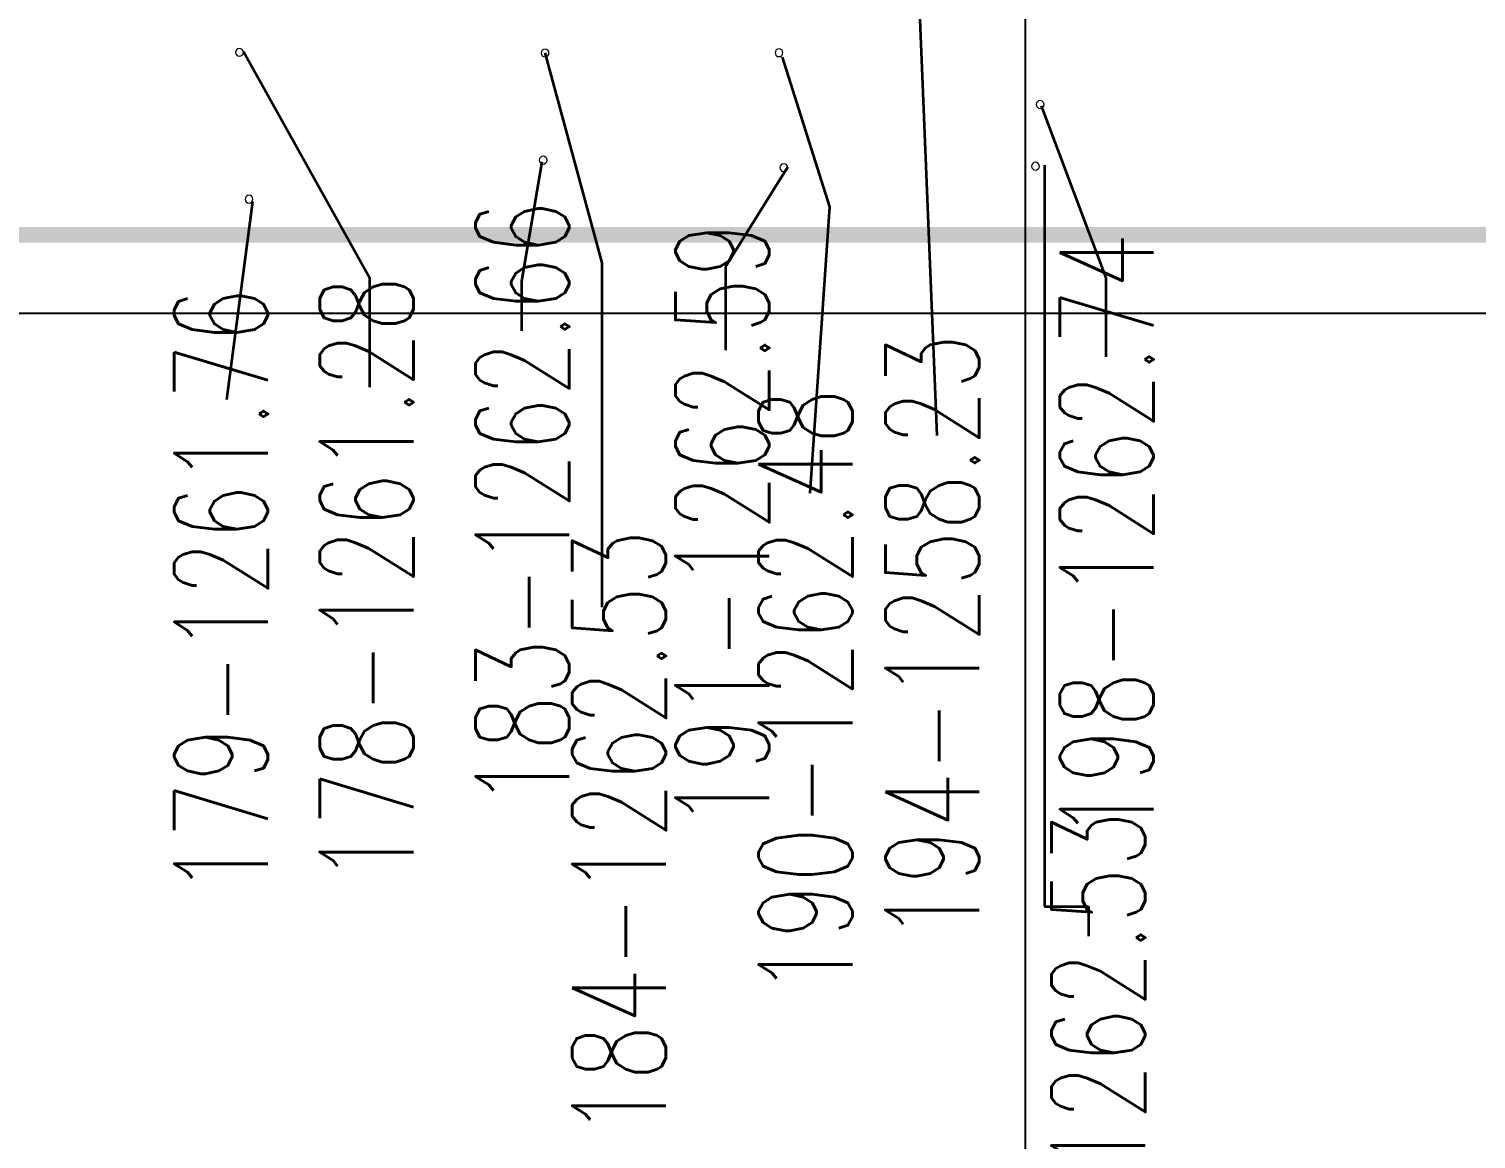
# Model space of a CAD drawing. Header units: millimetres. Extents: x 6156 to 7119, y 3162 to 3647.
# Drawn here: x 6642.36 to 6688.67, y 3499.06 to 3534.6 of the extents above; entities that cross this region are included whole.
import ezdxf
from ezdxf.enums import TextEntityAlignment as Align

# ---------------------------------------------------------------- set-up
doc = ezdxf.new("R2010")
doc.units = ezdxf.units.MM
doc.layers.add('图层1', color=7, linetype='Continuous')
doc.layers.add('点图2', color=30, linetype='Continuous', lineweight=5)
doc.layers.add('线段', color=130, linetype='Continuous', lineweight=35)
doc.styles.add('HBtxt', font='txt', dxfattribs={"width": 0.7, "bigfont": 'HZTXT'})

msp = doc.modelspace()

# ---------------------------------------------------------------- linework, layer by layer
msp.add_line((6674.239, 3557.753), (6674.239, 3443.885))
at = {"layer": '图层1', "lineweight": -3}
msp.add_line((6554.386, 3525.499), (6805.136, 3525.499), dxfattribs=at)
at = {"layer": '图层1', "transparency": 33554559}
for points in [[(6807.263, 3527.753), (6807.263, 3528.261), (6155.921, 3527.753)], [(6807.263, 3528.261), (6155.921, 3527.753), (6155.921, 3528.261)]]:
    msp.add_solid(points, dxfattribs=at)
at = {"layer": '点图2'}
for centre, start, end in [((6649.101, 3533.85), 0, 180), ((6649.101, 3533.85), 180, 0), ((6658.88, 3533.83), 0, 180), ((6658.88, 3533.83), 180, 0), ((6666.366, 3533.837), 0, 180), ((6666.366, 3533.837), 180, 0), ((6674.723, 3532.181), 0, 180), ((6674.723, 3532.181), 180, 0), ((6658.817, 3530.398), 0, 180), ((6658.817, 3530.398), 180, 0), ((6666.52, 3530.16), 0, 180), ((6666.52, 3530.16), 180, 0), ((6674.572, 3530.205), 0, 180), ((6674.572, 3530.205), 180, 0), ((6649.406, 3529.148), 0, 180), ((6649.406, 3529.148), 180, 0)]:
    msp.add_arc(centre, 0.125, start, end, dxfattribs=at)
at = {"layer": '线段'}
for p, q in [((6670.618, 3541.253), (6671.421, 3521.584)), ((6649.228, 3533.88), (6653.262, 3526.644)), ((6658.877, 3533.831), (6660.697, 3527.11)), ((6666.462, 3533.694), (6667.98, 3528.904)), ((6674.754, 3532.137), (6676.82, 3526.627)), ((6658.774, 3530.35), (6658.123, 3526.527)), ((6666.652, 3530.184), (6664.65, 3526.984)), ((6674.858, 3530.235), (6674.858, 3506.511)), ((6649.516, 3529.068), (6648.689, 3522.725)), ((6667.98, 3528.904), (6667.353, 3519.742)), ((6660.697, 3527.11), (6660.697, 3516.086)), ((6664.65, 3526.984), (6664.65, 3524.316)), ((6653.262, 3526.644), (6653.262, 3523.135)), ((6658.123, 3526.527), (6658.123, 3524.933)), ((6676.82, 3526.627), (6676.82, 3524.108)), ((6674.858, 3506.511), (6676.267, 3506.511)), ((6676.267, 3506.511), (6676.267, 3505.558))]:
    msp.add_line(p, q, dxfattribs=at)

# ---------------------------------------------------------------- texts
at = {"layer": '点图2', "style": 'HBtxt', "width": 0.7}
for s, p in [('183-1262.66', (6658.154, 3509.68)), ('191-1262.59', (6664.552, 3508.997)), ('198-1262.74', (6676.854, 3508.631)), ('178-1261.28', (6653.169, 3507.26)), ('179-1261.76', (6648.512, 3506.886)), ('194-1258.23', (6671.272, 3505.405)), ('190-1262.48', (6667.212, 3503.659)), ('184-1262.53', (6661.249, 3499.137)), ('197-1262.53', (6676.583, 3490.123))]:
    msp.add_text(s, height=3, rotation=90, dxfattribs=at).set_placement(p, align=Align.MIDDLE_LEFT)

doc.saveas('drawing.dxf')
